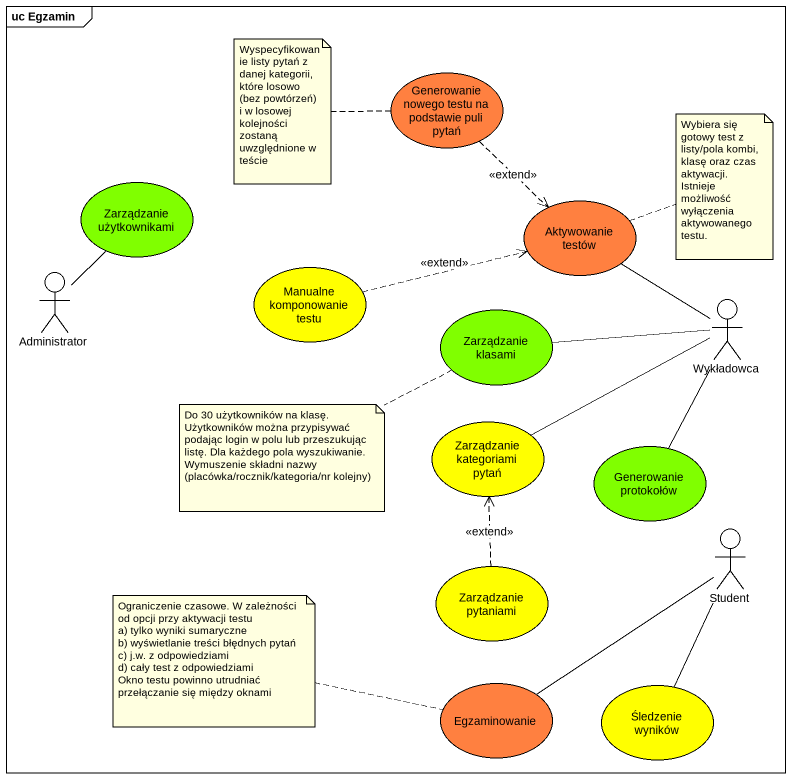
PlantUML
@startuml
mainframe uc Egzamin
usecase "Generowanie nowego testu na podstawie puli pytań" as Generowanie_nowego_testu_na #FF8040
usecase "Zarządzanie użytkownikami" as Zarządzanie_użytkownikami #80FF00
usecase "Aktywowanie testów" as Aktywowanie_testów #FF8040
actor Administrator
usecase "Manualne komponowanie testu" as Manualne_komponowanie_testu #FFFF00
actor Wykładowca
usecase "Zarządzanie klasami" as Zarządzanie_klasami #80FF00
usecase "Zarządzanie kategoriami pytań" as Zarządzanie_kategoriami #FFFF00
usecase "Generowanie protokołów" as Generowanie_protokołów #80FF00
actor Student
usecase "Zarządzanie pytaniami" as Zarządzanie_pytaniami #FFFF00
usecase Egzaminowanie #FF8040
usecase "Śledzenie wyników" as Śledzenie_wyników #FFFF00
Generowanie_nowego_testu_na ..> Aktywowanie_testów : <<extend>>
Aktywowanie_testów -- Wykładowca
Administrator -up- Zarządzanie_użytkownikami
Manualne_komponowanie_testu .right.> Aktywowanie_testów : <<extend>>
Wykładowca -left- Zarządzanie_klasami
Wykładowca -left- Zarządzanie_kategoriami
Wykładowca -- Generowanie_protokołów
Student -- Egzaminowanie
Zarządzanie_pytaniami .up.> Zarządzanie_kategoriami : <<extend>>
Śledzenie_wyników -up- Student
note left of Generowanie_nowego_testu_na : Wyspecyfikowanie listy pytań z danej kategorii, które losowo (bez powtórzeń) i w losowej kolejności zostaną uwzględnione w teście
note right of Aktywowanie_testów : Wybiera się gotowy test z listy/pola kombi, klasę oraz czas aktywacji. Istnieje możliwość wyłączenia aktywowanego testu.
note left of Zarządzanie_klasami : Do 30 użytkowników na klasę. Użytkowników można przypisywać podając login w polu lub przeszukując listę. Dla każdego pola wyszukiwanie. Wymuszenie składni nazwy (placówka/rocznik/kategoria/nr kolejny)
note left of Egzaminowanie
  Ograniczenie czasowe. W zależności od opcji przy aktywacji testu
  a) tylko wyniki sumaryczne
  b) wyświetlanie treści błędnych pytań
  c) j.w. z odpowiedziami
  d) cały test z odpowiedziami
  Okno testu powinno utrudniać przełączanie się między oknami
end note
@enduml
